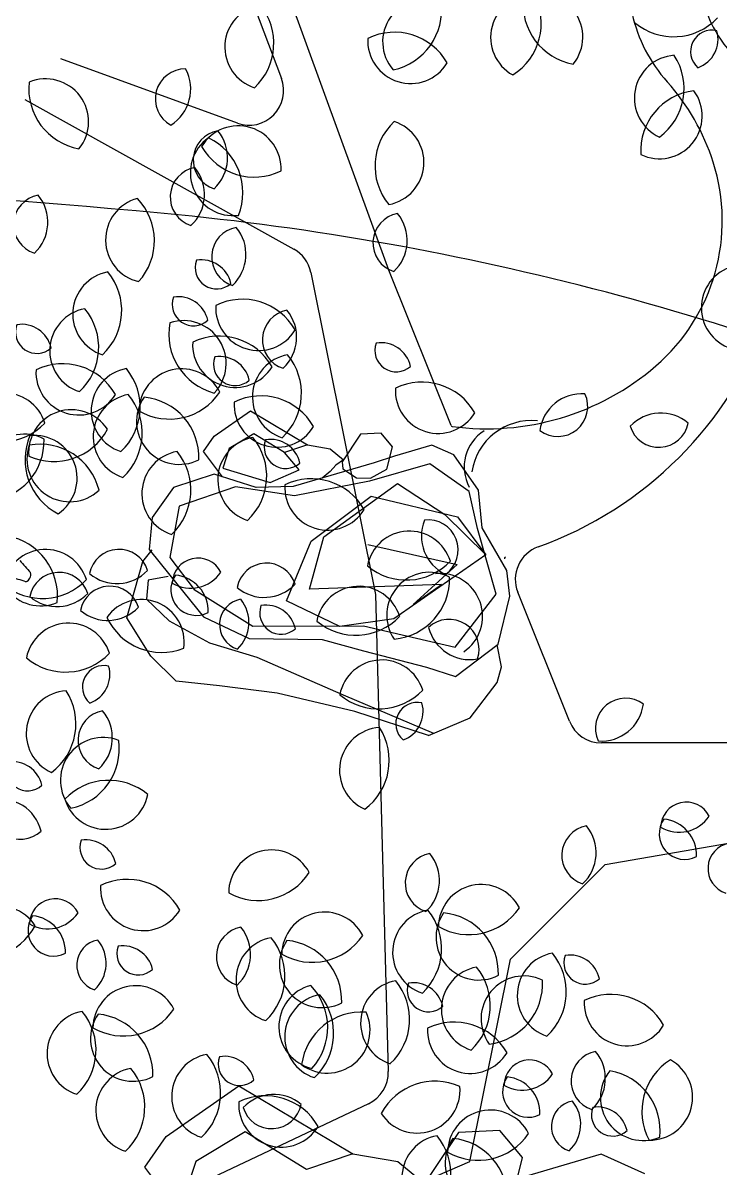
# Model space of a CAD drawing. Header units: millimetres. Extents: x -343543 to 400519, y -115663 to 104219.
# Drawn here: x -314635 to -314054, y 588 to 1543 of the extents above; entities that cross this region are included whole.
import ezdxf

# ---------------------------------------------------------------- set-up
doc = ezdxf.new("R2010")
doc.units = ezdxf.units.MM
doc.layers.get('0').update_dxf_attribs({"color": 231, "lineweight": 0})
doc.layers.add('A-PATT', color=252, linetype='Continuous', lineweight=9)
doc.layers.add('A-SYMBOLS', color=10, linetype='Continuous', lineweight=13)
doc.layers.add('XREF MAT BANG NOI THAT$0$FF-Plants', color=8, linetype='Continuous')
doc.layers.add('XREF MAT BANG TUONG XAY$0$A-PATT', color=8, linetype='Continuous')

# ---------------------------------------------------------------- blocks, each defined once
blk = doc.blocks.new('XREF MAT BANG NOI THAT$0$YLD.Studio-02-172')
at = {"layer": 'XREF MAT BANG NOI THAT$0$FF-Plants', "color": 8}
for p, q in [((-95.53, 150.86), (-66.24, 174.66)), ((-66.24, 174.66), (-42.19, 170.85)), ((-42.19, 170.85), (-18.15, 167.04)), ((-7.47, 162.78), (-26.81, 143.27)), ((-18.15, 167.04), (-7.61, 160.36)), ((19.27, 163.67), (-7.47, 162.78)), ((46.32, 148.77), (19.27, 163.67)), ((-48.87, 160.31), (-64.65, 139.38)), ((-33.08, 160.62), (-48.87, 160.31)), ((-27.95, 144.55), (-33.08, 160.62)), ((-113.87, 127.65), (-95.53, 150.86)), ((-26.81, 143.27), (-57.84, 111.2)), ((-12.16, 144.85), (-36.04, 121.6)), ((31.38, 142.35), (-12.16, 144.85)), ((61.42, 116.35), (46.32, 148.77)), ((-64.65, 139.38), (-78.85, 103.79)), ((53.04, 97.42), (31.38, 142.35)), ((-113.56, 91.23), (-113.87, 127.65)), ((60.04, 109.22), (78.98, 127.44)), ((78.98, 127.44), (92.74, 120.1)), ((-36.04, 121.6), (-60.63, 69.34)), ((54.47, 80.35), (61.42, 116.35)), ((92.74, 120.1), (117.33, 92.49)), ((-57.84, 111.2), (-71.45, 71.18)), ((67.12, 109.95), (59.89, 69.12)), ((83.91, 106.56), (67.12, 109.95)), ((98.57, 87.52), (83.91, 106.56)), ((-78.85, 103.79), (-86.08, 62.95)), ((51.37, 47.77), (53.04, 97.42)), ((53.04, 97.42), (53.04, 97.42)), ((-113.95, 42.72), (-113.56, 91.23)), ((86.07, 60.33), (98.57, 87.52)), ((117.33, 92.49), (94.85, 41.96)), ((58.76, 49.77), (54.47, 80.35)), ((-71.45, 71.18), (-64.85, 10.77)), ((-60.63, 69.34), (-49.5, -22.33)), ((59.89, 69.12), (73.14, 46.51)), ((-86.08, 62.95), (-108.65, -12.19)), ((73.14, 46.51), (86.07, 60.33)), ((94.85, 41.96), (86.07, 60.33)), ((70.9, -12.81), (51.37, 47.77)), ((86.55, -14.93), (58.76, 49.77)), ((-121.45, -23.59), (-113.95, 42.72)), ((94.85, 41.96), (93.84, 22.91)), ((74.96, 20.73), (68.76, 26.54)), ((80.73, 16.58), (74.96, 20.73)), ((93.84, 22.91), (86.04, 10.81)), ((-64.85, 10.77), (-70.27, -24.77)), ((78.32, 10.33), (72.34, -1.7)), ((84.28, 11.63), (78.32, 10.33)), ((86.04, 10.81), (80.73, 16.58)), ((108.9, -0.74), (84.28, 11.63)), ((72.34, -1.7), (73.54, -13.54)), ((111.67, -17.85), (108.9, -0.74)), ((-108.65, -12.19), (-131.64, -90.89)), ((91.14, -61.3), (70.9, -12.81)), ((73.54, -13.54), (82.47, -26.06)), ((94.1, -31.14), (86.55, -14.93)), ((101.63, -28.58), (111.67, -17.85)), ((-133.96, -86.84), (-121.45, -23.59)), ((-70.27, -24.77), (-77.58, -78.45)), ((-49.5, -22.33), (-58.21, -100.2)), ((82.47, -26.06), (101.63, -28.58)), ((106.93, -61), (94.1, -31.14)), ((72.1, -96.61), (91.14, -61.3)), ((100.97, -80.07), (106.93, -61)), ((-77.58, -78.45), (-82.41, -103.49)), ((74.1, -104), (100.97, -80.07)), ((-133.96, -86.84), (-115.11, -119.75)), ((-82.41, -103.49), (-51.51, -135.6)), ((-58.21, -100.2), (-10.17, -128.82)), ((42.37, -107.03), (72.1, -96.61)), ((43.37, -110.73), (74.1, -104)), ((-10.17, -128.82), (42.37, -107.03)), ((10.38, -135.52), (43.37, -110.73)), ((-115.11, -119.75), (-83.24, -138.63)), ((-83.24, -138.63), (-70, -140.61)), ((-70, -140.61), (-52.18, -134.9)), ((-51.51, -135.6), (-10.53, -140.39)), ((-10.53, -140.39), (10.38, -135.52))]:
    blk.add_line(p, q, dxfattribs=at)
blk = doc.blocks.new('XREF MAT BANG NOI THAT$0$YLD.Studio-01-168')
at = {"layer": 'XREF MAT BANG NOI THAT$0$FF-Plants', "color": 8}
for p, q in [((-226.12, 198.71), (-165.48, 241.01)), ((-165.48, 241.01), (-70.43, 184.4)), ((-160.04, 202.58), (-201.33, 177.95)), ((-109, 171.32), (-160.04, 202.58)), ((17.68, 202.2), (-12.71, 156.23)), ((52.32, 203.66), (17.68, 202.2)), ((71.25, 181.17), (52.32, 203.66)), ((-243.95, 173.12), (-226.12, 198.71)), ((-70.43, 184.4), (-109, 171.32)), ((-70.43, 184.4), (-32.85, 177.89)), ((136.88, 184.03), (74.55, 165.62)), ((173.35, 167.68), (136.88, 184.03)), ((-212.25, 131.19), (-243.95, 173.12)), ((-201.33, 177.95), (-212.04, 145.41)), ((-32.85, 177.89), (-10.67, 159.54)), ((61.72, 143.71), (71.25, 181.17))]:
    blk.add_line(p, q, dxfattribs=at)
blk = doc.blocks.new('XREF MAT BANG NOI THAT$0$YLD.Studio-04-229')
at = {"layer": 'XREF MAT BANG NOI THAT$0$FF-Plants', "color": 8}
for p, q in [((-269.55, 539.41), (-223.88, 417.74)), ((-134.26, 257.84), (-224.45, 505.62)), ((-260.67, 380.55), (-407.93, 434.05)), ((-438.05, 400.17), (-213.55, 275.57)), ((-199.29, 256.04), (-145.53, -12.46)), ((-82.41, 128.33), (-134.26, 257.84)), ((-145.53, -12.46), (-134.77, -410.4)), ((16.33, -118.25), (-26.74, -10.71)), ((244.72, -136.35), (43.06, -136.35)), ((46.12, -237.71), (305.41, -192.66)), ((-32.8, -316.55), (46.12, -237.71)), ((-66.62, -485.49), (-32.8, -316.55)), ((-151.24, -437.21), (-296.28, -505.85)), ((-215.83, -549.37), (-66.62, -485.49))]:
    blk.add_line(p, q, dxfattribs=at)
for centre, radius, start, end in [((224.69, 507.24), 99.95, 108.17121, 207.8384), ((-13.66, 452.01), 35.72, 89.25695, 241.09645), ((-57.69, 463.67), 50.58, 301.95059, 28.40281), ((-8.18, 452.33), 35.72, 320.91056, 112.75006), ((-235.41, 444.02), 35.72, 100.31582, 252.15532), ((-280.85, 447.01), 50.58, 313.00946, 39.46168), ((-103.75, 448.32), 35.72, 68.91056, 220.75006), ((-140.98, 474.55), 50.58, 281.6042, 8.05642), ((28.28, 479.63), 50.58, 173.6042, 260.05642), ((191.8, 499.23), 126.14, 192.54564, 221.911), ((103.28, 503.17), 50.58, 229.95059, 316.40281), ((235.54, 512.97), 112.22, 207.8384, 225.02827), ((-116.22, 449.3), 35.72, 176.91056, 328.75006), ((-129.67, 405.78), 50.58, 29.6042, 116.05642), ((135.28, 440.19), 17.86, 76.9759, 228.8154), ((115, 450.57), 25.29, 289.66954, 16.12176), ((106.23, 401.45), 35.72, 93.85169, 245.69119), ((61.41, 409.54), 50.58, 306.54533, 32.99755), ((-304.14, 400.76), 25, 89.25695, 241.09645), ((-334.96, 408.92), 35.41, 301.95059, 28.40281), ((-384.06, 409.03), 50.58, 173.6042, 260.05642), ((-420.51, 381.73), 35.72, 320.91056, 112.75006), ((-250.84, 407.62), 28.8, 250.03505, 20.57465), ((-39.04, 292.03), 184.05, 17.68529, 41.911), ((126.36, 357.4), 50.58, 97.00946, 183.46168), ((91.35, 386.54), 35.72, 244.31582, 36.15532), ((-272.46, 349.64), 25, 100.31582, 252.15532), ((-259.91, 342.57), 35.72, 356.91056, 148.75006), ((-304.27, 351.73), 35.41, 313.00946, 39.46168), ((-95.28, 344.86), 50.58, 133.00946, 219.46168), ((-140.73, 347.85), 35.72, 280.31582, 72.15532), ((-264.17, 339.1), 35.72, 125.25695, 277.09645), ((-306.64, 322.64), 50.58, 337.95059, 64.40281), ((-246.47, 386.09), 50.58, 209.6042, 296.05642), ((-16.29, 299.29), 160.16, 310.7871, 17.68529), ((-291.68, 318.92), 25, 100.31582, 252.15532), ((-323.49, 321.01), 35.41, 313.00946, 39.46168), ((-422.35, 295.88), 25, 100.31582, 252.15532), ((-454.16, 297.98), 35.41, 313.00946, 39.46168), ((-334.88, 283.16), 35.72, 104.91056, 256.75006), ((-380.42, 282.5), 50.58, 317.6042, 44.05642), ((-122.57, 280.52), 25, 100.31582, 252.15532), ((-154.38, 282.62), 35.41, 313.00946, 39.46168), ((-257.09, 269.01), 25, 100.31582, 252.15532), ((-288.9, 271.1), 35.41, 313.00946, 39.46168), ((-227.53, 250.39), 28.8, 11.32082, 60.9694), ((-278, 260.12), 17.86, 160.03477, 311.87427), ((-290.75, 241.25), 25.29, 12.72841, 99.18063), ((162.1, 226.63), 35.72, 100.31582, 252.15532), ((-362.24, 221.33), 35.72, 100.31582, 252.15532), ((-407.68, 224.32), 50.58, 313.00946, 39.46168), ((-297.21, 229.41), 17.86, 160.03477, 311.87427), ((-309.96, 210.54), 25.29, 12.72841, 99.18063), ((-256.5, 183.09), 50.58, 29.6042, 116.05642), ((-381.45, 190.61), 35.72, 100.31582, 252.15532), ((-426.9, 193.6), 50.58, 313.00946, 39.46168), ((-243.05, 226.6), 35.72, 176.91056, 328.75006), ((-214.81, 199.89), 25, 100.31582, 252.15532), ((-246.62, 201.99), 35.41, 313.00946, 39.46168), ((-427.89, 206.37), 17.86, 160.03477, 311.87427), ((-440.64, 187.5), 25.29, 12.72841, 99.18063), ((-267.22, 204.43), 50.58, 169.00946, 255.46168), ((-305.74, 180.14), 35.72, 316.31582, 108.15532), ((-118.21, 327.68), 319.55, 289.83674, 340.0637), ((-275.71, 152.37), 50.58, 29.6042, 116.05642), ((-262.27, 195.89), 35.72, 176.91056, 328.75006), ((-128.11, 191.01), 17.86, 160.03477, 311.87427), ((-140.86, 172.14), 25.29, 12.72841, 99.18063), ((-262.62, 179.49), 17.86, 160.03477, 311.87427), ((-275.37, 160.62), 25.29, 12.72841, 99.18063), ((-212.35, 152.22), 35.72, 100.31582, 252.15532), ((-257.79, 155.21), 50.58, 313.00946, 39.46168), ((-392.94, 172.85), 35.72, 176.91056, 328.75006), ((-406.38, 129.34), 50.58, 29.6042, 116.05642), ((-346.86, 140.7), 35.72, 100.31582, 252.15532), ((-392.31, 143.69), 50.58, 313.00946, 39.46168), ((-307.06, 139.94), 35.72, 27.03063, 178.87013), ((-52.49, 341.25), 215.59, 262.27019, 310.7871), ((-106.61, 113.98), 50.58, 29.6042, 116.05642), ((-455.32, 119.82), 35.72, 17.25695, 169.09645), ((-345.21, 119.12), 35.72, 100.31582, 252.15532), ((-390.66, 122.11), 50.58, 313.00946, 39.46168), ((-317.27, 184.33), 50.58, 239.72427, 326.17649), ((-241.12, 102.46), 50.58, 29.6042, 116.05642), ((-93.16, 157.49), 35.72, 176.91056, 328.75006), ((26.76, 119.5), 35.41, 85.95059, 172.40281), ((6.62, 144.21), 25, 233.25695, 25.09645), ((-309.05, 131.67), 35.72, 145.28757, 297.12707), ((-343.32, 101.66), 50.58, 357.98121, 84.43343), ((-227.68, 145.98), 35.72, 176.91056, 328.75006), ((-399.06, 105.82), 35.72, 32.91056, 184.75006), ((92.62, 103.35), 35.41, 49.95059, 136.40281), ((-457.84, 165.29), 50.58, 229.95059, 316.40281), ((-413.77, 148.92), 50.58, 245.6042, 332.05642), ((-81.34, 128.76), 1.15, 201.82092, 262.27019), ((-15.12, 81.99), 50.58, 84.66541, 171.11762), ((90.86, 135.18), 25, 197.25695, 349.09645), ((-438.5, 85.43), 35.72, 62.2287, 214.0682), ((-472.42, 115.82), 50.58, 274.92234, 1.37456), ((-387.21, 99.96), 50.58, 156.66541, 243.11762), ((-430.04, 84.46), 35.72, 303.97177, 95.81126), ((-241.28, 83.24), 35.72, 100.31582, 252.15532), ((-286.73, 86.23), 50.58, 313.00946, 39.46168), ((-220.35, 110.38), 17.86, 160.03477, 311.87427), ((-233.1, 91.51), 25.29, 12.72841, 99.18063), ((-36.02, 93.84), 35.41, 121.95059, 208.40281), ((-400.46, 100.5), 35.72, 161.25695, 313.09645), ((-425.15, 62.23), 50.58, 13.95059, 100.40281), ((-304.59, 71.59), 35.72, 100.31582, 252.15532), ((-350.03, 74.58), 50.58, 313.00946, 39.46168), ((-185.4, 76.86), 35.72, 176.91056, 328.75006), ((-198.85, 33.35), 50.58, 29.6042, 116.05642), ((-71.73, 36.19), 35.41, 157.95059, 244.40281), ((-101.46, 24.67), 25, 305.25695, 97.09645), ((-117.11, 4.63), 35.72, 17.25695, 169.09645), ((-424.79, 13.68), 35.72, 140.91056, 292.75006), ((-461.24, -13.62), 50.58, 353.6042, 80.05642), ((-420.73, -10.73), 35.72, 17.25695, 169.09645), ((-359.38, 0.13), 25, 17.25695, 169.09645), ((0, 0), 28.8, 109.83674, 201.82092), ((-293.53, -3.63), 21.43, 27.03063, 178.87013), ((-236.39, -11.39), 25, 17.25695, 169.09645), ((-119.63, 50.11), 50.58, 229.95059, 316.40281), ((-36.78, 17.49), 1.15, 104.70831, 201.82092), ((-409.34, -19.07), 25, 17.25695, 169.09645), ((-361.15, 31.96), 35.41, 229.95059, 316.40281), ((-294.73, -8.59), 21.43, 145.28757, 297.12707), ((-299.66, 23.01), 30.35, 239.72427, 326.17649), ((-315.29, -26.6), 30.35, 357.98121, 84.43343), ((-100.28, -29.75), 35.72, 62.2287, 214.0682), ((-134.21, 0.64), 50.58, 274.92234, 1.37456), ((-91.83, -30.73), 35.72, 303.97177, 95.81126), ((-423.25, 34.75), 50.58, 229.95059, 316.40281), ((-367.07, -30.59), 25, 17.25695, 169.09645), ((-238.16, 20.45), 35.41, 229.95059, 316.40281), ((-159.38, -41.44), 35.72, 17.25695, 169.09645), ((-411.11, 12.77), 35.41, 229.95059, 316.40281), ((-340.66, -52.53), 35.72, 352.31582, 144.15532), ((-254.07, -37.65), 21.43, 100.31582, 252.15532), ((-281.33, -35.86), 30.35, 313.00946, 39.46168), ((-368.83, 1.25), 35.41, 229.95059, 316.40281), ((-224.19, -27.84), 17.86, 160.03477, 311.87427), ((-236.94, -46.71), 25.29, 12.72841, 99.18063), ((-401.51, -72.16), 35.72, 17.25695, 169.09645), ((-323.78, -10.23), 50.58, 205.00946, 291.46168), ((-161.91, 4.03), 50.58, 229.95059, 316.40281), ((-84.01, -58.24), 25, 341.25695, 133.09645), ((-66.73, -31.44), 35.41, 193.95059, 280.40281), ((-404.04, -26.68), 50.58, 229.95059, 316.40281), ((-372.04, -89.66), 17.86, 76.9759, 228.8154), ((-392.31, -79.28), 25.29, 289.66954, 16.12176), ((-140.17, -102.88), 35.72, 17.25695, 169.09645), ((-401.09, -128.4), 35.72, 93.85169, 245.69119), ((-445.91, -120.31), 50.58, 306.54533, 32.99755), ((-142.69, -57.4), 50.58, 229.95059, 316.40281), ((-110.69, -120.38), 17.86, 76.9759, 228.8154), ((-130.97, -110), 25.29, 289.66954, 16.12176), ((63.07, -124.08), 25, 53.25695, 205.09645), ((42.93, -99.37), 35.41, 265.95059, 352.40281), ((-368.54, -134.14), 25, 100.31582, 252.15532), ((-400.36, -132.05), 35.41, 313.00946, 39.46168), ((-139.74, -159.12), 35.72, 93.85169, 245.69119), ((-184.57, -151.03), 50.58, 306.54533, 32.99755), ((43.06, -107.55), 28.8, 201.82092, 270), ((-372.48, -167.52), 35.72, 68.91056, 220.75006), ((-409.71, -141.28), 50.58, 281.6042, 8.05642), ((-435.57, -158.39), 17.86, 160.03477, 311.87427), ((-448.32, -177.25), 25.29, 12.72841, 99.18063), ((-367.96, -218.11), 50.58, 49.95059, 136.40281), ((-370.48, -172.64), 35.72, 197.25695, 349.09645), ((-441.49, -191.6), 25, 161.25695, 313.09645), ((-458.77, -218.39), 35.41, 13.95059, 100.40281), ((113.86, -207.12), 21.43, 27.03063, 178.87013), ((112.66, -212.09), 21.43, 145.28757, 297.12707), ((107.73, -180.49), 30.35, 239.72427, 326.17649), ((92.1, -230.09), 30.35, 357.98121, 84.43343), ((35, -230.13), 25, 100.31582, 252.15532), ((3.19, -228.04), 35.41, 313.00946, 39.46168), ((-374.08, -223.66), 17.86, 160.03477, 311.87427), ((-386.83, -242.53), 25.29, 12.72841, 99.18063), ((-232.15, -261.3), 35.72, 28.31582, 180.15532), ((-95.67, -253.17), 25, 100.31582, 252.15532), ((-127.48, -251.08), 35.41, 313.00946, 39.46168), ((153.32, -241.14), 21.43, 100.31582, 252.15532), ((-243.35, -217.15), 50.58, 241.00946, 327.46168), ((-339.13, -257.17), 35.72, 176.91056, 328.75006), ((-352.58, -300.69), 50.58, 29.6042, 116.05642), ((-57.25, -290.08), 35.72, 27.03063, 178.87013), ((-412.68, -287.75), 21.43, 27.03063, 178.87013), ((-459.34, -308.16), 35.72, 32.91056, 184.75006), ((-95.4, -310.9), 35.72, 100.31582, 252.15532), ((-140.85, -307.91), 50.58, 313.00946, 39.46168), ((-67.45, -245.69), 50.58, 239.72427, 326.17649), ((-413.87, -292.72), 21.43, 145.28757, 297.12707), ((-418.8, -261.12), 30.35, 239.72427, 326.17649), ((-434.43, -310.72), 30.35, 357.98121, 84.43343), ((-187.92, -313.12), 35.72, 27.03063, 178.87013), ((-59.23, -298.36), 35.72, 145.28757, 297.12707), ((-93.5, -328.36), 50.58, 357.98121, 84.43343), ((-474.04, -265.05), 50.58, 245.6042, 332.05642), ((-253.24, -314.6), 25, 100.31582, 252.15532), ((-285.06, -312.51), 35.41, 313.00946, 39.46168), ((-373.21, -321.77), 21.43, 100.31582, 252.15532), ((-400.48, -319.98), 30.35, 313.00946, 39.46168), ((-356.08, -330.84), 25.29, 12.72841, 99.18063), ((-226.07, -333.94), 35.72, 100.31582, 252.15532), ((-271.52, -330.95), 50.58, 313.00946, 39.46168), ((-189.91, -321.4), 35.72, 145.28757, 297.12707), ((-198.12, -268.73), 50.58, 239.72427, 326.17649), ((-224.17, -351.4), 50.58, 357.98121, 84.43343), ((-343.33, -311.97), 17.86, 160.03477, 311.87427), ((8.53, -346.79), 35.72, 100.31582, 252.15532), ((-36.91, -343.8), 50.58, 313.00946, 39.46168), ((29.47, -319.64), 17.86, 160.03477, 311.87427), ((16.72, -338.51), 25.29, 12.72841, 99.18063), ((-54.77, -358.44), 35.72, 100.31582, 252.15532), ((-100.22, -355.45), 50.58, 313.00946, 39.46168), ((-21.66, -366.41), 35.72, 64.31582, 216.15532), ((-56.67, -337.28), 50.58, 277.00946, 3.46168), ((-345.49, -374.55), 35.72, 27.03063, 178.87013), ((-190.31, -373.02), 35.72, 104.91056, 256.75006), ((-235.85, -373.68), 50.58, 317.6042, 44.05642), ((-122.14, -369.82), 35.72, 100.31582, 252.15532), ((-167.59, -366.83), 50.58, 313.00946, 39.46168), ((-101.21, -342.68), 17.86, 160.03477, 311.87427), ((-113.96, -361.55), 25.29, 12.72841, 99.18063), ((-185.44, -381.47), 35.72, 100.31582, 252.15532), ((-230.89, -378.48), 50.58, 313.00946, 39.46168), ((64.41, -353.16), 35.72, 176.91056, 328.75006), ((50.97, -396.68), 50.58, 29.6042, 116.05642), ((-383.65, -395.37), 35.72, 100.31582, 252.15532), ((-429.09, -392.38), 50.58, 313.00946, 39.46168), ((-347.48, -382.83), 35.72, 145.28757, 297.12707), ((-355.7, -330.16), 50.58, 239.72427, 326.17649), ((-381.75, -412.83), 50.58, 357.98121, 84.43343), ((-156.91, -411.3), 50.58, 85.95059, 172.40281), ((-185.68, -375.99), 35.72, 233.25695, 25.09645), ((-79.7, -419.72), 50.58, 29.6042, 116.05642), ((-66.26, -376.2), 35.72, 176.91056, 328.75006), ((-279.71, -431.25), 35.72, 100.31582, 252.15532), ((-325.16, -428.26), 50.58, 313.00946, 39.46168), ((-258.78, -404.11), 17.86, 160.03477, 311.87427), ((-271.53, -422.98), 25.29, 12.72841, 99.18063), ((-16.81, -422.13), 21.43, 27.03063, 178.87013), ((42.69, -418.27), 25, 100.31582, 252.15532), ((10.88, -416.17), 35.41, 313.00946, 39.46168), ((127.38, -443.54), 50.58, 121.95059, 208.40281), ((83.35, -431.88), 35.72, 269.25695, 61.09645), ((-343.02, -442.91), 35.72, 100.31582, 252.15532), ((-388.47, -439.92), 50.58, 313.00946, 39.46168), ((-163.56, -411.18), 28.8, 295.3243, 1.54969), ((77.86, -432.2), 35.72, 140.91056, 292.75006), ((41.41, -459.5), 50.58, 353.6042, 80.05642), ((-95.93, -469.06), 50.58, 65.6042, 152.05642), ((-18.01, -427.1), 21.43, 145.28757, 297.12707), ((-22.94, -395.5), 30.35, 239.72427, 326.17649), ((-38.57, -445.1), 30.35, 357.98121, 84.43343), ((-230.21, -464.9), 35.41, 49.95059, 136.40281), ((-110.63, -425.95), 35.72, 212.91056, 4.75006), ((-223.83, -437.63), 35.72, 176.91056, 328.75006), ((-237.28, -481.15), 50.58, 29.6042, 116.05642), ((-231.98, -433.06), 25, 197.25695, 349.09645), ((22.65, -456.16), 21.43, 100.31582, 252.15532), ((-4.62, -454.36), 30.35, 313.00946, 39.46168), ((-49.56, -478.22), 35.72, 27.03063, 178.87013), ((52.53, -446.35), 17.86, 160.03477, 311.87427), ((39.78, -465.22), 25.29, 12.72841, 99.18063), ((-87.71, -499.04), 35.72, 100.31582, 252.15532), ((-133.16, -496.05), 50.58, 313.00946, 39.46168), ((-51.55, -486.49), 35.72, 145.28757, 297.12707), ((-59.77, -433.83), 50.58, 239.72427, 326.17649), ((-85.81, -516.5), 50.58, 357.98121, 84.43343)]:
    blk.add_arc(centre, radius, start, end, dxfattribs=at)
blk = doc.blocks.new('XREF MAT BANG NOI THAT$0$YLD.Studio-05-32')
at = {"layer": 'XREF MAT BANG NOI THAT$0$FF-Plants', "color": 8}
for p, q in [((31.22, 53.43), (92.79, 97.72)), ((92.79, 97.72), (132.3, 72.09)), ((20.65, 49.77), (70.85, 87.38)), ((70.85, 87.38), (142.68, 70.04)), ((132.3, 72.09), (166.47, 38.23)), ((142.68, 70.04), (166.47, 38.23)), ((0, 0), (20.65, 49.77)), ((19.22, 9.76), (31.22, 53.43)), ((68.06, 47.09), (142.6, 30.32)), ((166.47, 38.23), (89.77, -14.94)), ((142.6, 30.32), (105.7, -3.05)), ((129.4, 13.56), (19.22, 9.76)), ((105.7, -3.05), (129.4, 13.56)), ((44.58, -21.49), (0, 0)), ((89.77, -14.94), (44.58, -21.49))]:
    blk.add_line(p, q, dxfattribs=at)
blk = doc.blocks.new('XREF MAT BANG NOI THAT$0$YLD.Studio-03-28')
at = {"layer": 'XREF MAT BANG NOI THAT$0$FF-Plants', "color": 8}
for centre, major_axis, start_param, end_param in [((-2247.33, -8538.82), (-8509.72, 2398), 4.704566, 4.706107), ((151.8, 172.98), (230.46, 61.33), 4.668631, 4.725197)]:
    blk.add_ellipse(centre, major_axis=major_axis, ratio=1, start_param=start_param, end_param=end_param, dxfattribs=at)
at = {"layer": 'XREF MAT BANG NOI THAT$0$FF-Plants', "color": 8, "extrusion": (0, 0, -1)}
blk.add_ellipse((209.76, -51.49), major_axis=(-8.42, 1.21), ratio=0.874189, start_param=2.509686, end_param=3.746797, dxfattribs=at)
blk = doc.blocks.new('XREF MAT BANG NOI THAT')
at = {"color": 8}
for name, p in [('XREF MAT BANG NOI THAT$0$YLD.Studio-04-229', (24367.63, 1078.86)), ('XREF MAT BANG NOI THAT$0$YLD.Studio-05-32', (24147.83, 1061.03)), ('XREF MAT BANG NOI THAT$0$YLD.Studio-01-168', (24273.64, 415.52))]:
    blk.add_blockref(name, p, dxfattribs=at)
at = {"color": 8, "xscale": -0.9999999999999997, "rotation": 146.0580917890221}
blk.add_blockref('XREF MAT BANG NOI THAT$0$YLD.Studio-03-28', (23723.59, 1158.18), dxfattribs=at)
at = {"color": 8, "rotation": 83.20560456446584}
blk.add_blockref('XREF MAT BANG NOI THAT$0$YLD.Studio-02-172', (24196.01, 1092.01), dxfattribs=at)
blk = doc.blocks.new('01.Xref _MB T1')
at = {"layer": 'XREF MAT BANG TUONG XAY$0$A-PATT', "color": 8}
blk.add_lwpolyline([(25238.24797, 15.00243, 0.087426556), (25265.09208, 504.2891, 0.131902969), (25110.24913, 917.57184, 0.130536949), (24746.58978, 1202.53717, 0.082468327), (24022.4805, 1386.15429, 0.021735377), (23357.86025, 1416.92817, -0.007186396), (22570.54046, 1431.15427, -0.017000948), (22077.28112, 1468.35851, -0.042272716), (21500.01981, 1576.09554, -0.107296615)], format="xyb", dxfattribs=at)
at = {"layer": 'A-PATT', "color": 8}
blk.add_blockref('XREF MAT BANG NOI THAT', (0, 0), dxfattribs=at)

msp = doc.modelspace()

# ---------------------------------------------------------------- block references
at = {"layer": 'A-SYMBOLS'}
msp.add_blockref('01.Xref _MB T1', (-338563.48, 0), dxfattribs=at)

doc.saveas('drawing.dxf')
